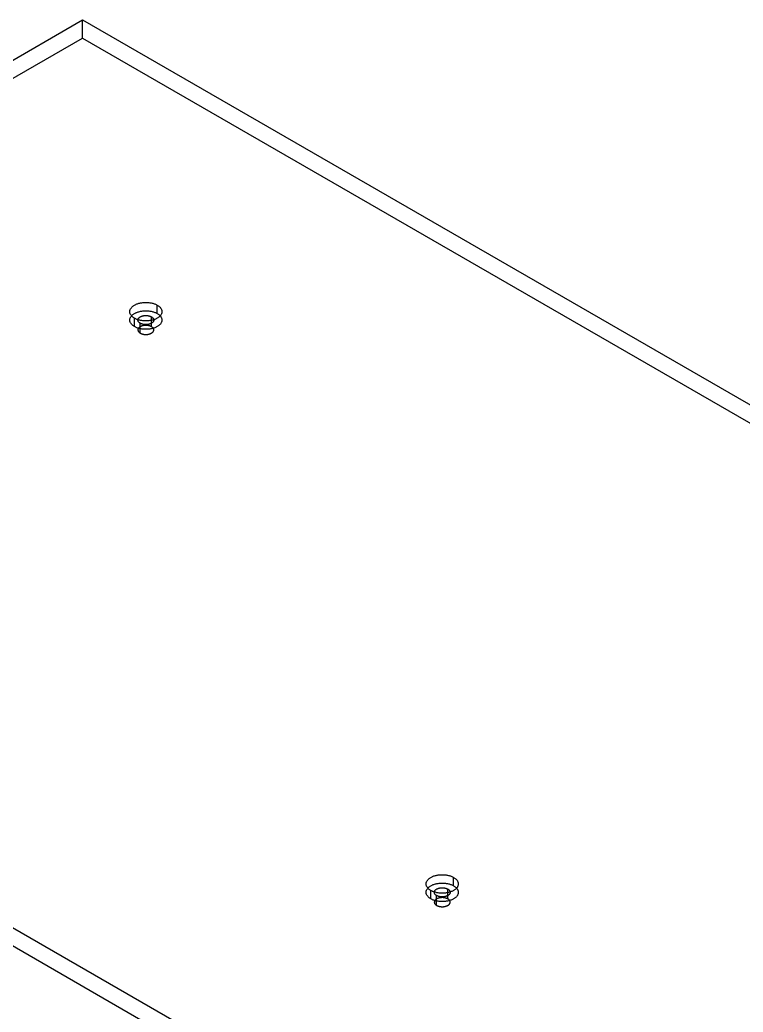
# Model space of a CAD drawing. Header units: inches. Extents: x 3 to 201, y 3 to 129.
# Drawn here: x 57.824 to 61.31, y 21.382 to 26.167 of the extents above; entities that cross this region are included whole.
import ezdxf

# ---------------------------------------------------------------- set-up
doc = ezdxf.new("R2010")
doc.units = ezdxf.units.IN
doc.header["$MEASUREMENT"] = 0

msp = doc.modelspace()

# ---------------------------------------------------------------- linework, layer by layer
at = {"layer": 'OUTLINE'}
for p, q in [((54.1667, 23.8802), (58.1268, 26.1667)), ((58.1268, 26.1667), (76.386, 15.6244)), ((58.1268, 26.0787), (58.1268, 26.1667)), ((54.1667, 23.7923), (58.1268, 26.0787)), ((58.1268, 26.0787), (76.386, 15.5364)), ((58.365, 24.7826), (58.367, 24.7845)), ((58.367, 24.7845), (58.3692, 24.7862)), ((58.3692, 24.7862), (58.3716, 24.788)), ((58.3716, 24.788), (58.3741, 24.7896)), ((58.3741, 24.7896), (58.3767, 24.7912)), ((58.3767, 24.7912), (58.3794, 24.7927)), ((58.3794, 24.7927), (58.3823, 24.7942)), ((58.3823, 24.7942), (58.3853, 24.7955)), ((58.3853, 24.7955), (58.3884, 24.7968)), ((58.3884, 24.7968), (58.3916, 24.798)), ((58.3916, 24.798), (58.3949, 24.799)), ((58.3949, 24.799), (58.3983, 24.8)), ((58.3983, 24.8), (58.4018, 24.8009)), ((58.4018, 24.8009), (58.4053, 24.8017)), ((58.4053, 24.8017), (58.4089, 24.8024)), ((58.4089, 24.8024), (58.4126, 24.803)), ((58.4126, 24.803), (58.4163, 24.8035)), ((58.4163, 24.8035), (58.4201, 24.8038)), ((58.4201, 24.8038), (58.4238, 24.8041)), ((58.4238, 24.8041), (58.4276, 24.8043)), ((58.4276, 24.8043), (58.4314, 24.8043)), ((58.4314, 24.8043), (58.4352, 24.8043)), ((58.4352, 24.8043), (58.439, 24.8041)), ((58.439, 24.8041), (58.4428, 24.8038)), ((58.4428, 24.8038), (58.4465, 24.8035)), ((58.4465, 24.8035), (58.4502, 24.803)), ((58.4502, 24.803), (58.4539, 24.8024)), ((58.4539, 24.8024), (58.4575, 24.8017)), ((58.4575, 24.8017), (58.461, 24.8009)), ((58.461, 24.8009), (58.4645, 24.8)), ((58.4645, 24.8), (58.4679, 24.799)), ((58.4679, 24.799), (58.4712, 24.798)), ((58.4712, 24.798), (58.4744, 24.7968)), ((58.4744, 24.7968), (58.4775, 24.7955)), ((58.4775, 24.7955), (58.4805, 24.7942)), ((58.4805, 24.7942), (58.4834, 24.7927)), ((58.4834, 24.7927), (58.4862, 24.7912)), ((58.4862, 24.7912), (58.4888, 24.7896)), ((58.4862, 24.7508), (58.4862, 24.7912)), ((58.4888, 24.7896), (58.4913, 24.788)), ((58.4913, 24.788), (58.4936, 24.7862)), ((58.4936, 24.7862), (58.4958, 24.7845)), ((58.4958, 24.7845), (58.4978, 24.7826)), ((58.354, 24.7596), (58.3541, 24.7618)), ((58.3541, 24.7574), (58.354, 24.7596)), ((58.3541, 24.7618), (58.3544, 24.764)), ((58.3544, 24.7552), (58.3541, 24.7574)), ((58.3544, 24.764), (58.3548, 24.7662)), ((58.3548, 24.7531), (58.3544, 24.7552)), ((58.3548, 24.7662), (58.3555, 24.7683)), ((58.3555, 24.7509), (58.3548, 24.7531)), ((58.3555, 24.7683), (58.3563, 24.7705)), ((58.3563, 24.7488), (58.3555, 24.7509)), ((58.3563, 24.7705), (58.3573, 24.7726)), ((58.3573, 24.7466), (58.3563, 24.7488)), ((58.3573, 24.7726), (58.3585, 24.7747)), ((58.3585, 24.7446), (58.3573, 24.7466)), ((58.3585, 24.7747), (58.3599, 24.7767)), ((58.3599, 24.7425), (58.3585, 24.7446)), ((58.3585, 24.7342), (58.3599, 24.7363)), ((58.3599, 24.7767), (58.3614, 24.7787)), ((58.3614, 24.7405), (58.3599, 24.7425)), ((58.3599, 24.7363), (58.3614, 24.7383)), ((58.3614, 24.7787), (58.3631, 24.7807)), ((58.3631, 24.7386), (58.3614, 24.7405)), ((58.3614, 24.7383), (58.3631, 24.7402)), ((58.3631, 24.7807), (58.365, 24.7826)), ((58.3631, 24.7402), (58.365, 24.7421)), ((58.365, 24.7366), (58.3631, 24.7386)), ((58.365, 24.7421), (58.367, 24.744)), ((58.367, 24.7348), (58.365, 24.7366)), ((58.367, 24.744), (58.3692, 24.7458)), ((58.3692, 24.7458), (58.3716, 24.7475)), ((58.3716, 24.7475), (58.3741, 24.7492)), ((58.3741, 24.7492), (58.3767, 24.7508)), ((58.3767, 24.7508), (58.3794, 24.7523)), ((58.3794, 24.7523), (58.3823, 24.7537)), ((58.3823, 24.7537), (58.3853, 24.7551)), ((58.3853, 24.7551), (58.3884, 24.7563)), ((58.3884, 24.7563), (58.3916, 24.7575)), ((58.3916, 24.7575), (58.3949, 24.7586)), ((58.3949, 24.7586), (58.3983, 24.7596)), ((58.3983, 24.7596), (58.4018, 24.7605)), ((58.4018, 24.7605), (58.4053, 24.7613)), ((58.4053, 24.7613), (58.4089, 24.7619)), ((58.4058, 24.7355), (58.4072, 24.7362)), ((58.4072, 24.7362), (58.4087, 24.7369)), ((58.4087, 24.7369), (58.4102, 24.7375)), ((58.4089, 24.7619), (58.4126, 24.7625)), ((58.4102, 24.7375), (58.4118, 24.7381)), ((58.4118, 24.7381), (58.4134, 24.7386)), ((58.4126, 24.7625), (58.4163, 24.763)), ((58.4134, 24.7386), (58.4151, 24.7391)), ((58.4151, 24.7391), (58.4168, 24.7395)), ((58.4163, 24.763), (58.4201, 24.7634)), ((58.4168, 24.7395), (58.4186, 24.7399)), ((58.4186, 24.7399), (58.4204, 24.7402)), ((58.4201, 24.7634), (58.4238, 24.7637)), ((58.4204, 24.7402), (58.4222, 24.7405)), ((58.4222, 24.7405), (58.424, 24.7408)), ((58.4238, 24.7637), (58.4276, 24.7638)), ((58.424, 24.7408), (58.4258, 24.7409)), ((58.4258, 24.7409), (58.4277, 24.7411)), ((58.4276, 24.7638), (58.4314, 24.7639)), ((58.4277, 24.7411), (58.4295, 24.7412)), ((58.4295, 24.7412), (58.4314, 24.7412)), ((58.4314, 24.7639), (58.4352, 24.7638)), ((58.4314, 24.7412), (58.4333, 24.7412)), ((58.4333, 24.7412), (58.4352, 24.7411)), ((58.4352, 24.7638), (58.439, 24.7637)), ((58.4352, 24.7411), (58.437, 24.7409)), ((58.437, 24.7409), (58.4389, 24.7408)), ((58.4389, 24.7408), (58.4407, 24.7405)), ((58.439, 24.7637), (58.4428, 24.7634)), ((58.4407, 24.7405), (58.4425, 24.7402)), ((58.4425, 24.7402), (58.4443, 24.7399)), ((58.4428, 24.7634), (58.4465, 24.763)), ((58.4443, 24.7399), (58.446, 24.7395)), ((58.446, 24.7395), (58.4477, 24.7391)), ((58.4465, 24.763), (58.4502, 24.7625)), ((58.4477, 24.7391), (58.4494, 24.7386)), ((58.4494, 24.7386), (58.451, 24.7381)), ((58.4502, 24.7625), (58.4539, 24.7619)), ((58.451, 24.7381), (58.4526, 24.7375)), ((58.4526, 24.7375), (58.4541, 24.7369)), ((58.4539, 24.7619), (58.4575, 24.7613)), ((58.4541, 24.7369), (58.4556, 24.7362)), ((58.4556, 24.7362), (58.457, 24.7355)), ((58.4575, 24.7613), (58.461, 24.7605)), ((58.461, 24.7605), (58.4645, 24.7596)), ((58.4645, 24.7596), (58.4679, 24.7586)), ((58.4679, 24.7586), (58.4712, 24.7575)), ((58.4712, 24.7575), (58.4744, 24.7563)), ((58.4744, 24.7563), (58.4775, 24.7551)), ((58.4775, 24.7551), (58.4805, 24.7537)), ((58.4805, 24.7537), (58.4834, 24.7523)), ((58.4834, 24.7523), (58.4862, 24.7508)), ((58.4862, 24.7508), (58.4888, 24.7492)), ((58.4888, 24.7492), (58.4913, 24.7475)), ((58.4913, 24.7475), (58.4936, 24.7458)), ((58.4936, 24.7458), (58.4958, 24.744)), ((58.4958, 24.744), (58.4978, 24.7421)), ((58.4978, 24.7366), (58.4958, 24.7348)), ((58.4978, 24.7826), (58.4997, 24.7807)), ((58.4978, 24.7421), (58.4997, 24.7402)), ((58.4997, 24.7386), (58.4978, 24.7366)), ((58.4997, 24.7807), (58.5014, 24.7787)), ((58.5014, 24.7405), (58.4997, 24.7386)), ((58.4997, 24.7402), (58.5014, 24.7383)), ((58.5014, 24.7787), (58.5029, 24.7767)), ((58.5029, 24.7425), (58.5014, 24.7405)), ((58.5014, 24.7383), (58.5029, 24.7363)), ((58.5029, 24.7767), (58.5043, 24.7747)), ((58.5043, 24.7446), (58.5029, 24.7425)), ((58.5029, 24.7363), (58.5043, 24.7342)), ((58.5043, 24.7747), (58.5055, 24.7726)), ((58.5055, 24.7466), (58.5043, 24.7446)), ((58.5055, 24.7726), (58.5065, 24.7705)), ((58.5065, 24.7488), (58.5055, 24.7466)), ((58.5065, 24.7705), (58.5073, 24.7683)), ((58.5073, 24.7509), (58.5065, 24.7488)), ((58.5073, 24.7683), (58.508, 24.7662)), ((58.508, 24.7531), (58.5073, 24.7509)), ((58.508, 24.7662), (58.5085, 24.764)), ((58.5085, 24.7552), (58.508, 24.7531)), ((58.5085, 24.764), (58.5087, 24.7618)), ((58.5087, 24.7574), (58.5085, 24.7552)), ((58.5087, 24.7618), (58.5088, 24.7596)), ((58.5088, 24.7596), (58.5087, 24.7574)), ((58.354, 24.7192), (58.3541, 24.7214)), ((58.3541, 24.717), (58.354, 24.7192)), ((58.3541, 24.7214), (58.3544, 24.7236)), ((58.3544, 24.7148), (58.3541, 24.717)), ((58.3544, 24.7236), (58.3548, 24.7257)), ((58.3548, 24.7126), (58.3544, 24.7148)), ((58.3548, 24.7257), (58.3555, 24.7279)), ((58.3555, 24.7104), (58.3548, 24.7126)), ((58.3555, 24.7279), (58.3563, 24.73)), ((58.3563, 24.7083), (58.3555, 24.7104)), ((58.3563, 24.73), (58.3573, 24.7321)), ((58.3573, 24.7062), (58.3563, 24.7083)), ((58.3573, 24.7321), (58.3585, 24.7342)), ((58.3585, 24.7041), (58.3573, 24.7062)), ((58.3599, 24.7021), (58.3585, 24.7041)), ((58.3614, 24.7001), (58.3599, 24.7021)), ((58.3631, 24.6981), (58.3614, 24.7001)), ((58.365, 24.6962), (58.3631, 24.6981)), ((58.367, 24.6943), (58.365, 24.6962)), ((58.3692, 24.733), (58.367, 24.7348)), ((58.3692, 24.6925), (58.367, 24.6943)), ((58.3716, 24.7313), (58.3692, 24.733)), ((58.3716, 24.6908), (58.3692, 24.6925)), ((58.3741, 24.7296), (58.3716, 24.7313)), ((58.3741, 24.6892), (58.3716, 24.6908)), ((58.3767, 24.728), (58.3741, 24.7296)), ((58.3767, 24.6876), (58.3741, 24.6892)), ((58.3794, 24.7265), (58.3767, 24.728)), ((58.3767, 24.6876), (58.3767, 24.728)), ((58.3823, 24.7251), (58.3794, 24.7265)), ((58.3853, 24.7237), (58.3823, 24.7251)), ((58.3884, 24.7225), (58.3853, 24.7237)), ((58.3916, 24.7213), (58.3884, 24.7225)), ((58.3949, 24.7202), (58.3916, 24.7213)), ((58.3933, 24.7202), (58.3935, 24.7213)), ((58.3933, 24.7192), (58.3933, 24.7202)), ((58.3933, 24.7181), (58.3933, 24.7192)), ((58.3935, 24.717), (58.3933, 24.7181)), ((58.3935, 24.7213), (58.3937, 24.7224)), ((58.3937, 24.7159), (58.3935, 24.717)), ((58.3937, 24.7224), (58.394, 24.7235)), ((58.394, 24.7149), (58.3937, 24.7159)), ((58.394, 24.7235), (58.3944, 24.7245)), ((58.3944, 24.7138), (58.394, 24.7149)), ((58.3944, 24.7245), (58.3949, 24.7256)), ((58.3949, 24.7128), (58.3944, 24.7138)), ((58.3949, 24.7256), (58.3955, 24.7266)), ((58.3983, 24.7192), (58.3949, 24.7202)), ((58.3955, 24.7118), (58.3949, 24.7128)), ((58.3955, 24.7266), (58.3962, 24.7276)), ((58.3962, 24.7107), (58.3955, 24.7118)), ((58.3962, 24.7276), (58.397, 24.7286)), ((58.397, 24.7098), (58.3962, 24.7107)), ((58.397, 24.7286), (58.3978, 24.7295)), ((58.3978, 24.7088), (58.397, 24.7098)), ((58.3978, 24.7295), (58.3987, 24.7305)), ((58.3987, 24.7079), (58.3978, 24.7088)), ((58.4018, 24.7183), (58.3983, 24.7192)), ((58.3987, 24.7305), (58.3997, 24.7314)), ((58.3997, 24.7069), (58.3987, 24.7079)), ((58.3997, 24.7314), (58.4008, 24.7323)), ((58.4008, 24.7061), (58.3997, 24.7069)), ((58.4008, 24.7323), (58.4019, 24.7331)), ((58.4019, 24.7052), (58.4008, 24.7061)), ((58.4053, 24.7175), (58.4018, 24.7183)), ((58.4019, 24.7331), (58.4032, 24.734)), ((58.4032, 24.7044), (58.4019, 24.7052)), ((58.4032, 24.734), (58.4045, 24.7347)), ((58.4045, 24.7036), (58.4032, 24.7044)), ((58.4045, 24.7347), (58.4058, 24.7355)), ((58.4058, 24.7029), (58.4045, 24.7036)), ((58.4045, 24.6561), (58.4045, 24.7036)), ((58.4058, 24.688), (58.4045, 24.6872)), ((58.4089, 24.7168), (58.4053, 24.7175)), ((58.4072, 24.7022), (58.4058, 24.7029)), ((58.4072, 24.6887), (58.4058, 24.688)), ((58.4087, 24.7015), (58.4072, 24.7022)), ((58.4087, 24.6894), (58.4072, 24.6887)), ((58.4102, 24.7009), (58.4087, 24.7015)), ((58.4102, 24.69), (58.4087, 24.6894)), ((58.4126, 24.7163), (58.4089, 24.7168)), ((58.4118, 24.7003), (58.4102, 24.7009)), ((58.4118, 24.6906), (58.4102, 24.69)), ((58.4134, 24.6998), (58.4118, 24.7003)), ((58.4134, 24.6911), (58.4118, 24.6906)), ((58.4163, 24.7158), (58.4126, 24.7163)), ((58.4151, 24.6993), (58.4134, 24.6998)), ((58.4151, 24.6916), (58.4134, 24.6911)), ((58.4168, 24.6988), (58.4151, 24.6993)), ((58.4168, 24.692), (58.4151, 24.6916)), ((58.4201, 24.7154), (58.4163, 24.7158)), ((58.4186, 24.6984), (58.4168, 24.6988)), ((58.4186, 24.6924), (58.4168, 24.692)), ((58.4204, 24.6981), (58.4186, 24.6984)), ((58.4204, 24.6927), (58.4186, 24.6924)), ((58.4238, 24.7151), (58.4201, 24.7154)), ((58.4222, 24.6978), (58.4204, 24.6981)), ((58.4222, 24.693), (58.4204, 24.6927)), ((58.424, 24.6976), (58.4222, 24.6978)), ((58.424, 24.6933), (58.4222, 24.693)), ((58.4276, 24.715), (58.4238, 24.7151)), ((58.4258, 24.6974), (58.424, 24.6976)), ((58.4258, 24.6935), (58.424, 24.6933)), ((58.4277, 24.6973), (58.4258, 24.6974)), ((58.4277, 24.6936), (58.4258, 24.6935)), ((58.4314, 24.7149), (58.4276, 24.715)), ((58.4295, 24.6972), (58.4277, 24.6973)), ((58.4295, 24.6937), (58.4277, 24.6936)), ((58.4314, 24.6972), (58.4295, 24.6972)), ((58.4314, 24.6937), (58.4295, 24.6937)), ((58.4352, 24.715), (58.4314, 24.7149)), ((58.4333, 24.6972), (58.4314, 24.6972)), ((58.4333, 24.6937), (58.4314, 24.6937)), ((58.4352, 24.6973), (58.4333, 24.6972)), ((58.4352, 24.6936), (58.4333, 24.6937)), ((58.439, 24.7151), (58.4352, 24.715)), ((58.437, 24.6974), (58.4352, 24.6973)), ((58.437, 24.6935), (58.4352, 24.6936)), ((58.4389, 24.6976), (58.437, 24.6974)), ((58.4389, 24.6933), (58.437, 24.6935)), ((58.4407, 24.6978), (58.4389, 24.6976)), ((58.4407, 24.693), (58.4389, 24.6933)), ((58.4428, 24.7154), (58.439, 24.7151)), ((58.4425, 24.6981), (58.4407, 24.6978)), ((58.4425, 24.6927), (58.4407, 24.693)), ((58.4443, 24.6984), (58.4425, 24.6981)), ((58.4443, 24.6924), (58.4425, 24.6927)), ((58.4465, 24.7158), (58.4428, 24.7154)), ((58.446, 24.6988), (58.4443, 24.6984)), ((58.446, 24.692), (58.4443, 24.6924)), ((58.4477, 24.6993), (58.446, 24.6988)), ((58.4477, 24.6916), (58.446, 24.692)), ((58.4502, 24.7163), (58.4465, 24.7158)), ((58.4494, 24.6998), (58.4477, 24.6993)), ((58.4494, 24.6911), (58.4477, 24.6916)), ((58.451, 24.7003), (58.4494, 24.6998)), ((58.451, 24.6906), (58.4494, 24.6911)), ((58.4539, 24.7168), (58.4502, 24.7163)), ((58.4526, 24.7009), (58.451, 24.7003)), ((58.4526, 24.69), (58.451, 24.6906)), ((58.4541, 24.7015), (58.4526, 24.7009)), ((58.4541, 24.6894), (58.4526, 24.69)), ((58.4575, 24.7175), (58.4539, 24.7168)), ((58.4556, 24.7022), (58.4541, 24.7015)), ((58.4556, 24.6887), (58.4541, 24.6894)), ((58.457, 24.7029), (58.4556, 24.7022)), ((58.457, 24.688), (58.4556, 24.6887)), ((58.457, 24.7355), (58.4584, 24.7347)), ((58.4584, 24.7036), (58.457, 24.7029)), ((58.4584, 24.6872), (58.457, 24.688)), ((58.461, 24.7183), (58.4575, 24.7175)), ((58.4584, 24.7347), (58.4597, 24.734)), ((58.4584, 24.6872), (58.4584, 24.7347)), ((58.4597, 24.7044), (58.4584, 24.7036)), ((58.4597, 24.734), (58.4609, 24.7331)), ((58.4609, 24.7052), (58.4597, 24.7044)), ((58.4609, 24.7331), (58.462, 24.7323)), ((58.462, 24.7061), (58.4609, 24.7052)), ((58.4645, 24.7192), (58.461, 24.7183)), ((58.462, 24.7323), (58.4631, 24.7314)), ((58.4631, 24.7069), (58.462, 24.7061)), ((58.4631, 24.7314), (58.4641, 24.7305)), ((58.4641, 24.7079), (58.4631, 24.7069)), ((58.4641, 24.7305), (58.465, 24.7295)), ((58.465, 24.7088), (58.4641, 24.7079)), ((58.4679, 24.7202), (58.4645, 24.7192)), ((58.465, 24.7295), (58.4659, 24.7286)), ((58.4659, 24.7098), (58.465, 24.7088)), ((58.4659, 24.7286), (58.4666, 24.7276)), ((58.4666, 24.7107), (58.4659, 24.7098)), ((58.4666, 24.7276), (58.4673, 24.7266)), ((58.4673, 24.7118), (58.4666, 24.7107)), ((58.4673, 24.7266), (58.4679, 24.7256)), ((58.4679, 24.7128), (58.4673, 24.7118)), ((58.4679, 24.7256), (58.4684, 24.7245)), ((58.4712, 24.7213), (58.4679, 24.7202)), ((58.4684, 24.7138), (58.4679, 24.7128)), ((58.4684, 24.7245), (58.4688, 24.7235)), ((58.4688, 24.7149), (58.4684, 24.7138)), ((58.4688, 24.7235), (58.4691, 24.7224)), ((58.4691, 24.7159), (58.4688, 24.7149)), ((58.4691, 24.7224), (58.4694, 24.7213)), ((58.4694, 24.717), (58.4691, 24.7159)), ((58.4694, 24.7213), (58.4695, 24.7202)), ((58.4695, 24.7181), (58.4694, 24.717)), ((58.4695, 24.7202), (58.4695, 24.7192)), ((58.4695, 24.7192), (58.4695, 24.7181)), ((58.4744, 24.7225), (58.4712, 24.7213)), ((58.4775, 24.7237), (58.4744, 24.7225)), ((58.4805, 24.7251), (58.4775, 24.7237)), ((58.4834, 24.7265), (58.4805, 24.7251)), ((58.4862, 24.728), (58.4834, 24.7265)), ((58.4888, 24.7296), (58.4862, 24.728)), ((58.4888, 24.6892), (58.4862, 24.6876)), ((58.4913, 24.7313), (58.4888, 24.7296)), ((58.4913, 24.6908), (58.4888, 24.6892)), ((58.4936, 24.733), (58.4913, 24.7313)), ((58.4936, 24.6925), (58.4913, 24.6908)), ((58.4958, 24.7348), (58.4936, 24.733)), ((58.4958, 24.6943), (58.4936, 24.6925)), ((58.4978, 24.6962), (58.4958, 24.6943)), ((58.4997, 24.6981), (58.4978, 24.6962)), ((58.5014, 24.7001), (58.4997, 24.6981)), ((58.5029, 24.7021), (58.5014, 24.7001)), ((58.5043, 24.7041), (58.5029, 24.7021)), ((58.5043, 24.7342), (58.5055, 24.7321)), ((58.5055, 24.7062), (58.5043, 24.7041)), ((58.5055, 24.7321), (58.5065, 24.73)), ((58.5065, 24.7083), (58.5055, 24.7062)), ((58.5065, 24.73), (58.5073, 24.7279)), ((58.5073, 24.7104), (58.5065, 24.7083)), ((58.5073, 24.7279), (58.508, 24.7257)), ((58.508, 24.7126), (58.5073, 24.7104)), ((58.508, 24.7257), (58.5085, 24.7236)), ((58.5085, 24.7148), (58.508, 24.7126)), ((58.5085, 24.7236), (58.5087, 24.7214)), ((58.5087, 24.717), (58.5085, 24.7148)), ((58.5087, 24.7214), (58.5088, 24.7192)), ((58.5088, 24.7192), (58.5087, 24.717)), ((58.3794, 24.6861), (58.3767, 24.6876)), ((58.3823, 24.6846), (58.3794, 24.6861)), ((58.3853, 24.6833), (58.3823, 24.6846)), ((58.3884, 24.682), (58.3853, 24.6833)), ((58.3916, 24.6808), (58.3884, 24.682)), ((58.3949, 24.6798), (58.3916, 24.6808)), ((58.3935, 24.6738), (58.3933, 24.6728)), ((58.3933, 24.6728), (58.3933, 24.6717)), ((58.3933, 24.6717), (58.3933, 24.6706)), ((58.3933, 24.6706), (58.3935, 24.6695)), ((58.3937, 24.6749), (58.3935, 24.6738)), ((58.3935, 24.6695), (58.3937, 24.6685)), ((58.394, 24.676), (58.3937, 24.6749)), ((58.3937, 24.6685), (58.394, 24.6674)), ((58.3944, 24.677), (58.394, 24.676)), ((58.394, 24.6674), (58.3944, 24.6663)), ((58.3949, 24.6781), (58.3944, 24.677)), ((58.3944, 24.6663), (58.3949, 24.6653)), ((58.3983, 24.6788), (58.3949, 24.6798)), ((58.3955, 24.6791), (58.3949, 24.6781)), ((58.3949, 24.6653), (58.3955, 24.6643)), ((58.3962, 24.6801), (58.3955, 24.6791)), ((58.3955, 24.6643), (58.3962, 24.6633)), ((58.397, 24.6811), (58.3962, 24.6801)), ((58.3962, 24.6633), (58.397, 24.6623)), ((58.3978, 24.6821), (58.397, 24.6811)), ((58.397, 24.6623), (58.3978, 24.6613)), ((58.3987, 24.683), (58.3978, 24.6821)), ((58.3978, 24.6613), (58.3987, 24.6604)), ((58.4018, 24.6779), (58.3983, 24.6788)), ((58.3997, 24.6839), (58.3987, 24.683)), ((58.3987, 24.6604), (58.3997, 24.6595)), ((58.4008, 24.6848), (58.3997, 24.6839)), ((58.3997, 24.6595), (58.4008, 24.6586)), ((58.4019, 24.6856), (58.4008, 24.6848)), ((58.4008, 24.6586), (58.4019, 24.6577)), ((58.4053, 24.6771), (58.4018, 24.6779)), ((58.4032, 24.6865), (58.4019, 24.6856)), ((58.4019, 24.6577), (58.4032, 24.6569)), ((58.4045, 24.6872), (58.4032, 24.6865)), ((58.4032, 24.6569), (58.4045, 24.6561)), ((58.4045, 24.6561), (58.4058, 24.6554)), ((58.4089, 24.6764), (58.4053, 24.6771)), ((58.4058, 24.6554), (58.4072, 24.6547)), ((58.4072, 24.6547), (58.4087, 24.654)), ((58.4087, 24.654), (58.4102, 24.6534)), ((58.4126, 24.6758), (58.4089, 24.6764)), ((58.4102, 24.6534), (58.4118, 24.6528)), ((58.4118, 24.6528), (58.4134, 24.6523)), ((58.4163, 24.6753), (58.4126, 24.6758)), ((58.4134, 24.6523), (58.4151, 24.6518)), ((58.4151, 24.6518), (58.4168, 24.6513)), ((58.4201, 24.675), (58.4163, 24.6753)), ((58.4168, 24.6513), (58.4186, 24.651)), ((58.4186, 24.651), (58.4204, 24.6506)), ((58.4238, 24.6747), (58.4201, 24.675)), ((58.4204, 24.6506), (58.4222, 24.6503)), ((58.4222, 24.6503), (58.424, 24.6501)), ((58.4276, 24.6745), (58.4238, 24.6747)), ((58.424, 24.6501), (58.4258, 24.6499)), ((58.4258, 24.6499), (58.4277, 24.6498)), ((58.4314, 24.6745), (58.4276, 24.6745)), ((58.4277, 24.6498), (58.4295, 24.6497)), ((58.4295, 24.6497), (58.4314, 24.6497)), ((58.4352, 24.6745), (58.4314, 24.6745)), ((58.4314, 24.6497), (58.4333, 24.6497)), ((58.4333, 24.6497), (58.4352, 24.6498)), ((58.439, 24.6747), (58.4352, 24.6745)), ((58.4352, 24.6498), (58.437, 24.6499)), ((58.437, 24.6499), (58.4389, 24.6501)), ((58.4389, 24.6501), (58.4407, 24.6503)), ((58.4428, 24.675), (58.439, 24.6747)), ((58.4407, 24.6503), (58.4425, 24.6506)), ((58.4425, 24.6506), (58.4443, 24.651)), ((58.4465, 24.6753), (58.4428, 24.675)), ((58.4443, 24.651), (58.446, 24.6513)), ((58.446, 24.6513), (58.4477, 24.6518)), ((58.4502, 24.6758), (58.4465, 24.6753)), ((58.4477, 24.6518), (58.4494, 24.6523)), ((58.4494, 24.6523), (58.451, 24.6528)), ((58.4539, 24.6764), (58.4502, 24.6758)), ((58.451, 24.6528), (58.4526, 24.6534)), ((58.4526, 24.6534), (58.4541, 24.654)), ((58.4575, 24.6771), (58.4539, 24.6764)), ((58.4541, 24.654), (58.4556, 24.6547)), ((58.4556, 24.6547), (58.457, 24.6554)), ((58.457, 24.6554), (58.4584, 24.6561)), ((58.461, 24.6779), (58.4575, 24.6771)), ((58.4597, 24.6865), (58.4584, 24.6872)), ((58.4584, 24.6561), (58.4597, 24.6569)), ((58.4609, 24.6856), (58.4597, 24.6865)), ((58.4597, 24.6569), (58.4609, 24.6577)), ((58.462, 24.6848), (58.4609, 24.6856)), ((58.4609, 24.6577), (58.462, 24.6586)), ((58.4645, 24.6788), (58.461, 24.6779)), ((58.4631, 24.6839), (58.462, 24.6848)), ((58.462, 24.6586), (58.4631, 24.6595)), ((58.4641, 24.683), (58.4631, 24.6839)), ((58.4631, 24.6595), (58.4641, 24.6604)), ((58.465, 24.6821), (58.4641, 24.683)), ((58.4641, 24.6604), (58.465, 24.6613)), ((58.4679, 24.6798), (58.4645, 24.6788)), ((58.4659, 24.6811), (58.465, 24.6821)), ((58.465, 24.6613), (58.4659, 24.6623)), ((58.4666, 24.6801), (58.4659, 24.6811)), ((58.4659, 24.6623), (58.4666, 24.6633)), ((58.4673, 24.6791), (58.4666, 24.6801)), ((58.4666, 24.6633), (58.4673, 24.6643)), ((58.4679, 24.6781), (58.4673, 24.6791)), ((58.4673, 24.6643), (58.4679, 24.6653)), ((58.4712, 24.6808), (58.4679, 24.6798)), ((58.4684, 24.677), (58.4679, 24.6781)), ((58.4679, 24.6653), (58.4684, 24.6663)), ((58.4688, 24.676), (58.4684, 24.677)), ((58.4684, 24.6663), (58.4688, 24.6674)), ((58.4691, 24.6749), (58.4688, 24.676)), ((58.4688, 24.6674), (58.4691, 24.6685)), ((58.4694, 24.6738), (58.4691, 24.6749)), ((58.4691, 24.6685), (58.4694, 24.6695)), ((58.4695, 24.6728), (58.4694, 24.6738)), ((58.4694, 24.6695), (58.4695, 24.6706)), ((58.4695, 24.6717), (58.4695, 24.6728)), ((58.4695, 24.6706), (58.4695, 24.6717)), ((58.4744, 24.682), (58.4712, 24.6808)), ((58.4775, 24.6833), (58.4744, 24.682)), ((58.4805, 24.6846), (58.4775, 24.6833)), ((58.4834, 24.6861), (58.4805, 24.6846)), ((58.4862, 24.6876), (58.4834, 24.6861)), ((72.4259, 13.3379), (54.1667, 23.8802)), ((72.4259, 13.25), (54.1667, 23.7923)), ((59.7829, 22.007), (59.7836, 22.0091)), ((59.7836, 22.0091), (59.7844, 22.0113)), ((59.7844, 22.0113), (59.7854, 22.0134)), ((59.7854, 22.0134), (59.7866, 22.0155)), ((59.7866, 22.0155), (59.788, 22.0175)), ((59.788, 22.0175), (59.7895, 22.0195)), ((59.7895, 22.0195), (59.7912, 22.0215)), ((59.7912, 22.0215), (59.7931, 22.0234)), ((59.7931, 22.0234), (59.7951, 22.0252)), ((59.7951, 22.0252), (59.7973, 22.027)), ((59.7973, 22.027), (59.7997, 22.0288)), ((59.7997, 22.0288), (59.8021, 22.0304)), ((59.8021, 22.0304), (59.8048, 22.032)), ((59.8048, 22.032), (59.8075, 22.0335)), ((59.8075, 22.0335), (59.8104, 22.035)), ((59.8104, 22.035), (59.8134, 22.0363)), ((59.8134, 22.0363), (59.8165, 22.0376)), ((59.8165, 22.0376), (59.8197, 22.0387)), ((59.8197, 22.0387), (59.823, 22.0398)), ((59.823, 22.0398), (59.8264, 22.0408)), ((59.8264, 22.0408), (59.8299, 22.0417)), ((59.8299, 22.0417), (59.8334, 22.0425)), ((59.8334, 22.0425), (59.837, 22.0432)), ((59.837, 22.0432), (59.8407, 22.0438)), ((59.8407, 22.0438), (59.8444, 22.0442)), ((59.8444, 22.0442), (59.8481, 22.0446)), ((59.8481, 22.0446), (59.8519, 22.0449)), ((59.8519, 22.0449), (59.8557, 22.0451)), ((59.8557, 22.0451), (59.8595, 22.0451)), ((59.8595, 22.0451), (59.8633, 22.0451)), ((59.8633, 22.0451), (59.8671, 22.0449)), ((59.8671, 22.0449), (59.8709, 22.0446)), ((59.8709, 22.0446), (59.8746, 22.0442)), ((59.8746, 22.0442), (59.8783, 22.0438)), ((59.8783, 22.0438), (59.882, 22.0432)), ((59.882, 22.0432), (59.8856, 22.0425)), ((59.8856, 22.0425), (59.8891, 22.0417)), ((59.8891, 22.0417), (59.8926, 22.0408)), ((59.8926, 22.0408), (59.896, 22.0398)), ((59.896, 22.0398), (59.8993, 22.0387)), ((59.8993, 22.0387), (59.9025, 22.0376)), ((59.9025, 22.0376), (59.9056, 22.0363)), ((59.9056, 22.0363), (59.9086, 22.035)), ((59.9086, 22.035), (59.9115, 22.0335)), ((59.9115, 22.0335), (59.9142, 22.032)), ((59.9142, 22.032), (59.9169, 22.0304)), ((59.9142, 21.9916), (59.9142, 22.032)), ((59.9169, 22.0304), (59.9193, 22.0288)), ((59.9193, 22.0288), (59.9217, 22.027)), ((59.9217, 22.027), (59.9239, 22.0252)), ((59.9239, 22.0252), (59.9259, 22.0234)), ((59.9259, 22.0234), (59.9278, 22.0215)), ((59.9278, 22.0215), (59.9295, 22.0195)), ((59.9295, 22.0195), (59.931, 22.0175)), ((59.931, 22.0175), (59.9324, 22.0155)), ((59.9324, 22.0155), (59.9336, 22.0134)), ((59.9336, 22.0134), (59.9346, 22.0113)), ((59.9346, 22.0113), (59.9354, 22.0091)), ((59.9354, 22.0091), (59.9361, 22.007)), ((59.7821, 22.0004), (59.7822, 22.0026)), ((59.7822, 21.9982), (59.7821, 22.0004)), ((59.7821, 21.96), (59.7822, 21.9621)), ((59.7822, 22.0026), (59.7825, 22.0048)), ((59.7825, 21.996), (59.7822, 21.9982)), ((59.7822, 21.9621), (59.7825, 21.9643)), ((59.7825, 22.0048), (59.7829, 22.007)), ((59.7829, 21.9939), (59.7825, 21.996)), ((59.7825, 21.9643), (59.7829, 21.9665)), ((59.7836, 21.9917), (59.7829, 21.9939)), ((59.7829, 21.9665), (59.7836, 21.9687)), ((59.7844, 21.9895), (59.7836, 21.9917)), ((59.7836, 21.9687), (59.7844, 21.9708)), ((59.7854, 21.9874), (59.7844, 21.9895)), ((59.7844, 21.9708), (59.7854, 21.9729)), ((59.7866, 21.9854), (59.7854, 21.9874)), ((59.7854, 21.9729), (59.7866, 21.975)), ((59.788, 21.9833), (59.7866, 21.9854)), ((59.7866, 21.975), (59.788, 21.9771)), ((59.7895, 21.9813), (59.788, 21.9833)), ((59.788, 21.9771), (59.7895, 21.9791)), ((59.7912, 21.9793), (59.7895, 21.9813)), ((59.7895, 21.9791), (59.7912, 21.981)), ((59.7912, 21.981), (59.7931, 21.9829)), ((59.7931, 21.9774), (59.7912, 21.9793)), ((59.7931, 21.9829), (59.7951, 21.9848)), ((59.7951, 21.9756), (59.7931, 21.9774)), ((59.7951, 21.9848), (59.7973, 21.9866)), ((59.7973, 21.9738), (59.7951, 21.9756)), ((59.7973, 21.9866), (59.7997, 21.9883)), ((59.7997, 21.9721), (59.7973, 21.9738)), ((59.7997, 21.9883), (59.8021, 21.99)), ((59.8021, 21.9704), (59.7997, 21.9721)), ((59.8021, 21.99), (59.8048, 21.9916)), ((59.8048, 21.9688), (59.8021, 21.9704)), ((59.8048, 21.9916), (59.8075, 21.9931)), ((59.8048, 21.9284), (59.8048, 21.9688)), ((59.8075, 21.9673), (59.8048, 21.9688)), ((59.8075, 21.9931), (59.8104, 21.9945)), ((59.8104, 21.9659), (59.8075, 21.9673)), ((59.8104, 21.9945), (59.8134, 21.9959)), ((59.8134, 21.9645), (59.8104, 21.9659)), ((59.8134, 21.9959), (59.8165, 21.9971)), ((59.8165, 21.9632), (59.8134, 21.9645)), ((59.8165, 21.9971), (59.8197, 21.9983)), ((59.8197, 21.9621), (59.8165, 21.9632)), ((59.8197, 21.9983), (59.823, 21.9994)), ((59.823, 21.961), (59.8197, 21.9621)), ((59.8214, 21.961), (59.8216, 21.9621)), ((59.8214, 21.96), (59.8214, 21.961)), ((59.8216, 21.9621), (59.8218, 21.9632)), ((59.8218, 21.9632), (59.8221, 21.9643)), ((59.8221, 21.9643), (59.8225, 21.9653)), ((59.8225, 21.9653), (59.823, 21.9663)), ((59.823, 21.9994), (59.8264, 22.0004)), ((59.823, 21.9663), (59.8236, 21.9674)), ((59.8264, 21.96), (59.823, 21.961)), ((59.8236, 21.9674), (59.8243, 21.9684)), ((59.8243, 21.9684), (59.825, 21.9694)), ((59.825, 21.9694), (59.8259, 21.9703)), ((59.8259, 21.9703), (59.8268, 21.9713)), ((59.8264, 22.0004), (59.8299, 22.0013)), ((59.8268, 21.9713), (59.8278, 21.9722)), ((59.8278, 21.9722), (59.8289, 21.9731)), ((59.8289, 21.9731), (59.83, 21.9739)), ((59.8299, 22.0013), (59.8334, 22.002)), ((59.83, 21.9739), (59.8313, 21.9747)), ((59.8313, 21.9747), (59.8325, 21.9755)), ((59.8325, 21.9755), (59.8339, 21.9763)), ((59.8334, 22.002), (59.837, 22.0027)), ((59.8339, 21.9763), (59.8353, 21.977)), ((59.8353, 21.977), (59.8368, 21.9776)), ((59.8368, 21.9776), (59.8383, 21.9783)), ((59.837, 22.0027), (59.8407, 22.0033)), ((59.8383, 21.9783), (59.8399, 21.9788)), ((59.8399, 21.9788), (59.8415, 21.9794)), ((59.8407, 22.0033), (59.8444, 22.0038)), ((59.8415, 21.9794), (59.8432, 21.9799)), ((59.8432, 21.9799), (59.8449, 21.9803)), ((59.8444, 22.0038), (59.8481, 22.0042)), ((59.8449, 21.9803), (59.8467, 21.9807)), ((59.8467, 21.9807), (59.8484, 21.981)), ((59.8481, 22.0042), (59.8519, 22.0044)), ((59.8484, 21.981), (59.8502, 21.9813)), ((59.8502, 21.9813), (59.8521, 21.9815)), ((59.8519, 22.0044), (59.8557, 22.0046)), ((59.8521, 21.9815), (59.8539, 21.9817)), ((59.8539, 21.9817), (59.8558, 21.9819)), ((59.8557, 22.0046), (59.8595, 22.0047)), ((59.8558, 21.9819), (59.8576, 21.9819)), ((59.8576, 21.9819), (59.8595, 21.982)), ((59.8595, 22.0047), (59.8633, 22.0046)), ((59.8595, 21.982), (59.8614, 21.9819)), ((59.8614, 21.9819), (59.8632, 21.9819)), ((59.8632, 21.9819), (59.8651, 21.9817)), ((59.8633, 22.0046), (59.8671, 22.0044)), ((59.8651, 21.9817), (59.8669, 21.9815)), ((59.8669, 21.9815), (59.8688, 21.9813)), ((59.8671, 22.0044), (59.8709, 22.0042)), ((59.8688, 21.9813), (59.8706, 21.981)), ((59.8706, 21.981), (59.8723, 21.9807)), ((59.8709, 22.0042), (59.8746, 22.0038)), ((59.8723, 21.9807), (59.8741, 21.9803)), ((59.8741, 21.9803), (59.8758, 21.9799)), ((59.8746, 22.0038), (59.8783, 22.0033)), ((59.8758, 21.9799), (59.8775, 21.9794)), ((59.8775, 21.9794), (59.8791, 21.9788)), ((59.8783, 22.0033), (59.882, 22.0027)), ((59.8791, 21.9788), (59.8807, 21.9783)), ((59.8807, 21.9783), (59.8822, 21.9776)), ((59.882, 22.0027), (59.8856, 22.002)), ((59.8822, 21.9776), (59.8837, 21.977)), ((59.8837, 21.977), (59.8851, 21.9763)), ((59.8851, 21.9763), (59.8865, 21.9755)), ((59.8856, 22.002), (59.8891, 22.0013)), ((59.8865, 21.9755), (59.8878, 21.9747)), ((59.8865, 21.928), (59.8865, 21.9755)), ((59.8878, 21.9747), (59.889, 21.9739)), ((59.889, 21.9739), (59.8901, 21.9731)), ((59.8891, 22.0013), (59.8926, 22.0004)), ((59.8901, 21.9731), (59.8912, 21.9722)), ((59.8912, 21.9722), (59.8922, 21.9713)), ((59.8922, 21.9713), (59.8931, 21.9703)), ((59.8926, 22.0004), (59.896, 21.9994)), ((59.896, 21.961), (59.8926, 21.96)), ((59.8931, 21.9703), (59.894, 21.9694)), ((59.894, 21.9694), (59.8947, 21.9684)), ((59.8947, 21.9684), (59.8954, 21.9674)), ((59.8954, 21.9674), (59.896, 21.9663)), ((59.896, 21.9994), (59.8993, 21.9983)), ((59.896, 21.9663), (59.8965, 21.9653)), ((59.8993, 21.9621), (59.896, 21.961)), ((59.8965, 21.9653), (59.8969, 21.9643)), ((59.8969, 21.9643), (59.8972, 21.9632)), ((59.8972, 21.9632), (59.8974, 21.9621)), ((59.8974, 21.9621), (59.8976, 21.961)), ((59.8976, 21.961), (59.8976, 21.96)), ((59.8993, 21.9983), (59.9025, 21.9971)), ((59.9025, 21.9632), (59.8993, 21.9621)), ((59.9025, 21.9971), (59.9056, 21.9959)), ((59.9056, 21.9645), (59.9025, 21.9632)), ((59.9056, 21.9959), (59.9086, 21.9945)), ((59.9086, 21.9659), (59.9056, 21.9645)), ((59.9086, 21.9945), (59.9115, 21.9931)), ((59.9115, 21.9673), (59.9086, 21.9659)), ((59.9115, 21.9931), (59.9142, 21.9916)), ((59.9142, 21.9688), (59.9115, 21.9673)), ((59.9142, 21.9916), (59.9169, 21.99)), ((59.9169, 21.9704), (59.9142, 21.9688)), ((59.9169, 21.99), (59.9193, 21.9883)), ((59.9193, 21.9721), (59.9169, 21.9704)), ((59.9193, 21.9883), (59.9217, 21.9866)), ((59.9217, 21.9738), (59.9193, 21.9721)), ((59.9217, 21.9866), (59.9239, 21.9848)), ((59.9239, 21.9756), (59.9217, 21.9738)), ((59.9239, 21.9848), (59.9259, 21.9829)), ((59.9259, 21.9774), (59.9239, 21.9756)), ((59.9259, 21.9829), (59.9278, 21.981)), ((59.9278, 21.9793), (59.9259, 21.9774)), ((59.9295, 21.9813), (59.9278, 21.9793)), ((59.9278, 21.981), (59.9295, 21.9791)), ((59.931, 21.9833), (59.9295, 21.9813)), ((59.9295, 21.9791), (59.931, 21.9771)), ((59.9324, 21.9854), (59.931, 21.9833)), ((59.931, 21.9771), (59.9324, 21.975)), ((59.9336, 21.9874), (59.9324, 21.9854)), ((59.9324, 21.975), (59.9336, 21.9729)), ((59.9346, 21.9895), (59.9336, 21.9874)), ((59.9336, 21.9729), (59.9346, 21.9708)), ((59.9354, 21.9917), (59.9346, 21.9895)), ((59.9346, 21.9708), (59.9354, 21.9687)), ((59.9361, 21.9939), (59.9354, 21.9917)), ((59.9354, 21.9687), (59.9361, 21.9665)), ((59.9361, 22.007), (59.9365, 22.0048)), ((59.9365, 21.996), (59.9361, 21.9939)), ((59.9361, 21.9665), (59.9365, 21.9643)), ((59.9365, 22.0048), (59.9368, 22.0026)), ((59.9368, 21.9982), (59.9365, 21.996)), ((59.9365, 21.9643), (59.9368, 21.9621)), ((59.9368, 22.0026), (59.9369, 22.0004)), ((59.9369, 22.0004), (59.9368, 21.9982)), ((59.9368, 21.9621), (59.9369, 21.96)), ((59.7822, 21.9578), (59.7821, 21.96)), ((59.7825, 21.9556), (59.7822, 21.9578)), ((59.7829, 21.9534), (59.7825, 21.9556)), ((59.7836, 21.9512), (59.7829, 21.9534)), ((59.7844, 21.9491), (59.7836, 21.9512)), ((59.7854, 21.947), (59.7844, 21.9491)), ((59.7866, 21.9449), (59.7854, 21.947)), ((59.788, 21.9429), (59.7866, 21.9449)), ((59.7895, 21.9408), (59.788, 21.9429)), ((59.7912, 21.9389), (59.7895, 21.9408)), ((59.7931, 21.937), (59.7912, 21.9389)), ((59.7951, 21.9351), (59.7931, 21.937)), ((59.7973, 21.9333), (59.7951, 21.9351)), ((59.7997, 21.9316), (59.7973, 21.9333)), ((59.8021, 21.9299), (59.7997, 21.9316)), ((59.8048, 21.9284), (59.8021, 21.9299)), ((59.8075, 21.9268), (59.8048, 21.9284)), ((59.8104, 21.9254), (59.8075, 21.9268)), ((59.8134, 21.9241), (59.8104, 21.9254)), ((59.8165, 21.9228), (59.8134, 21.9241)), ((59.8197, 21.9216), (59.8165, 21.9228)), ((59.823, 21.9205), (59.8197, 21.9216)), ((59.8214, 21.9589), (59.8214, 21.96)), ((59.8216, 21.9578), (59.8214, 21.9589)), ((59.8216, 21.9146), (59.8214, 21.9135)), ((59.8214, 21.9135), (59.8214, 21.9125)), ((59.8218, 21.9567), (59.8216, 21.9578)), ((59.8218, 21.9157), (59.8216, 21.9146)), ((59.8221, 21.9557), (59.8218, 21.9567)), ((59.8221, 21.9168), (59.8218, 21.9157)), ((59.8225, 21.9546), (59.8221, 21.9557)), ((59.8225, 21.9178), (59.8221, 21.9168)), ((59.823, 21.9536), (59.8225, 21.9546)), ((59.823, 21.9189), (59.8225, 21.9178)), ((59.8236, 21.9525), (59.823, 21.9536)), ((59.8264, 21.9196), (59.823, 21.9205)), ((59.8236, 21.9199), (59.823, 21.9189)), ((59.8243, 21.9515), (59.8236, 21.9525)), ((59.8243, 21.9209), (59.8236, 21.9199)), ((59.825, 21.9505), (59.8243, 21.9515)), ((59.825, 21.9219), (59.8243, 21.9209)), ((59.8259, 21.9496), (59.825, 21.9505)), ((59.8259, 21.9228), (59.825, 21.9219)), ((59.8268, 21.9486), (59.8259, 21.9496)), ((59.8268, 21.9238), (59.8259, 21.9228)), ((59.8299, 21.9591), (59.8264, 21.96)), ((59.8299, 21.9187), (59.8264, 21.9196)), ((59.8278, 21.9477), (59.8268, 21.9486)), ((59.8278, 21.9247), (59.8268, 21.9238)), ((59.8289, 21.9468), (59.8278, 21.9477)), ((59.8289, 21.9256), (59.8278, 21.9247)), ((59.83, 21.946), (59.8289, 21.9468)), ((59.83, 21.9264), (59.8289, 21.9256)), ((59.8334, 21.9583), (59.8299, 21.9591)), ((59.8334, 21.9179), (59.8299, 21.9187)), ((59.8313, 21.9452), (59.83, 21.946)), ((59.8313, 21.9273), (59.83, 21.9264)), ((59.8325, 21.9444), (59.8313, 21.9452)), ((59.8325, 21.928), (59.8313, 21.9273)), ((59.8325, 21.8969), (59.8325, 21.9444)), ((59.8339, 21.9436), (59.8325, 21.9444)), ((59.8339, 21.9288), (59.8325, 21.928)), ((59.837, 21.9576), (59.8334, 21.9583)), ((59.837, 21.9172), (59.8334, 21.9179)), ((59.8353, 21.9429), (59.8339, 21.9436)), ((59.8353, 21.9295), (59.8339, 21.9288)), ((59.8368, 21.9423), (59.8353, 21.9429)), ((59.8368, 21.9301), (59.8353, 21.9295)), ((59.8383, 21.9417), (59.8368, 21.9423)), ((59.8383, 21.9308), (59.8368, 21.9301)), ((59.8407, 21.9571), (59.837, 21.9576)), ((59.8407, 21.9166), (59.837, 21.9172)), ((59.8399, 21.9411), (59.8383, 21.9417)), ((59.8399, 21.9313), (59.8383, 21.9308)), ((59.8415, 21.9405), (59.8399, 21.9411)), ((59.8415, 21.9319), (59.8399, 21.9313)), ((59.8444, 21.9566), (59.8407, 21.9571)), ((59.8444, 21.9161), (59.8407, 21.9166)), ((59.8432, 21.9401), (59.8415, 21.9405)), ((59.8432, 21.9324), (59.8415, 21.9319)), ((59.8449, 21.9396), (59.8432, 21.9401)), ((59.8449, 21.9328), (59.8432, 21.9324)), ((59.8481, 21.9562), (59.8444, 21.9566)), ((59.8481, 21.9157), (59.8444, 21.9161)), ((59.8467, 21.9392), (59.8449, 21.9396)), ((59.8467, 21.9332), (59.8449, 21.9328)), ((59.8484, 21.9389), (59.8467, 21.9392)), ((59.8484, 21.9335), (59.8467, 21.9332)), ((59.8519, 21.9559), (59.8481, 21.9562)), ((59.8519, 21.9155), (59.8481, 21.9157)), ((59.8502, 21.9386), (59.8484, 21.9389)), ((59.8502, 21.9338), (59.8484, 21.9335)), ((59.8521, 21.9384), (59.8502, 21.9386)), ((59.8521, 21.9341), (59.8502, 21.9338)), ((59.8557, 21.9558), (59.8519, 21.9559)), ((59.8557, 21.9153), (59.8519, 21.9155)), ((59.8539, 21.9382), (59.8521, 21.9384)), ((59.8539, 21.9342), (59.8521, 21.9341)), ((59.8558, 21.938), (59.8539, 21.9382)), ((59.8558, 21.9344), (59.8539, 21.9342)), ((59.8595, 21.9557), (59.8557, 21.9558)), ((59.8595, 21.9153), (59.8557, 21.9153)), ((59.8576, 21.938), (59.8558, 21.938)), ((59.8576, 21.9345), (59.8558, 21.9344)), ((59.8595, 21.9379), (59.8576, 21.938)), ((59.8595, 21.9345), (59.8576, 21.9345)), ((59.8633, 21.9558), (59.8595, 21.9557)), ((59.8614, 21.938), (59.8595, 21.9379)), ((59.8614, 21.9345), (59.8595, 21.9345)), ((59.8633, 21.9153), (59.8595, 21.9153)), ((59.8632, 21.938), (59.8614, 21.938)), ((59.8632, 21.9344), (59.8614, 21.9345)), ((59.8651, 21.9382), (59.8632, 21.938)), ((59.8651, 21.9342), (59.8632, 21.9344)), ((59.8671, 21.9559), (59.8633, 21.9558)), ((59.8671, 21.9155), (59.8633, 21.9153)), ((59.8669, 21.9384), (59.8651, 21.9382)), ((59.8669, 21.9341), (59.8651, 21.9342)), ((59.8688, 21.9386), (59.8669, 21.9384)), ((59.8688, 21.9338), (59.8669, 21.9341)), ((59.8709, 21.9562), (59.8671, 21.9559)), ((59.8709, 21.9157), (59.8671, 21.9155)), ((59.8706, 21.9389), (59.8688, 21.9386)), ((59.8706, 21.9335), (59.8688, 21.9338)), ((59.8723, 21.9392), (59.8706, 21.9389)), ((59.8723, 21.9332), (59.8706, 21.9335)), ((59.8746, 21.9566), (59.8709, 21.9562)), ((59.8746, 21.9161), (59.8709, 21.9157)), ((59.8741, 21.9396), (59.8723, 21.9392)), ((59.8741, 21.9328), (59.8723, 21.9332)), ((59.8758, 21.9401), (59.8741, 21.9396)), ((59.8758, 21.9324), (59.8741, 21.9328)), ((59.8783, 21.9571), (59.8746, 21.9566)), ((59.8783, 21.9166), (59.8746, 21.9161)), ((59.8775, 21.9405), (59.8758, 21.9401)), ((59.8775, 21.9319), (59.8758, 21.9324)), ((59.8791, 21.9411), (59.8775, 21.9405)), ((59.8791, 21.9313), (59.8775, 21.9319)), ((59.882, 21.9576), (59.8783, 21.9571)), ((59.882, 21.9172), (59.8783, 21.9166)), ((59.8807, 21.9417), (59.8791, 21.9411)), ((59.8807, 21.9308), (59.8791, 21.9313)), ((59.8822, 21.9423), (59.8807, 21.9417)), ((59.8822, 21.9301), (59.8807, 21.9308)), ((59.8856, 21.9583), (59.882, 21.9576)), ((59.8856, 21.9179), (59.882, 21.9172)), ((59.8837, 21.9429), (59.8822, 21.9423)), ((59.8837, 21.9295), (59.8822, 21.9301)), ((59.8851, 21.9436), (59.8837, 21.9429)), ((59.8851, 21.9288), (59.8837, 21.9295)), ((59.8865, 21.9444), (59.8851, 21.9436)), ((59.8865, 21.928), (59.8851, 21.9288)), ((59.8891, 21.9591), (59.8856, 21.9583)), ((59.8891, 21.9187), (59.8856, 21.9179)), ((59.8878, 21.9452), (59.8865, 21.9444)), ((59.8878, 21.9273), (59.8865, 21.928)), ((59.889, 21.946), (59.8878, 21.9452)), ((59.889, 21.9264), (59.8878, 21.9273)), ((59.8901, 21.9468), (59.889, 21.946)), ((59.8901, 21.9256), (59.889, 21.9264)), ((59.8926, 21.96), (59.8891, 21.9591)), ((59.8926, 21.9196), (59.8891, 21.9187)), ((59.8912, 21.9477), (59.8901, 21.9468)), ((59.8912, 21.9247), (59.8901, 21.9256)), ((59.8922, 21.9486), (59.8912, 21.9477)), ((59.8922, 21.9238), (59.8912, 21.9247)), ((59.8931, 21.9496), (59.8922, 21.9486)), ((59.8931, 21.9228), (59.8922, 21.9238)), ((59.896, 21.9205), (59.8926, 21.9196)), ((59.894, 21.9505), (59.8931, 21.9496)), ((59.894, 21.9219), (59.8931, 21.9228)), ((59.8947, 21.9515), (59.894, 21.9505)), ((59.8947, 21.9209), (59.894, 21.9219)), ((59.8954, 21.9525), (59.8947, 21.9515)), ((59.8954, 21.9199), (59.8947, 21.9209)), ((59.896, 21.9536), (59.8954, 21.9525)), ((59.896, 21.9189), (59.8954, 21.9199)), ((59.8965, 21.9546), (59.896, 21.9536)), ((59.8993, 21.9216), (59.896, 21.9205)), ((59.8965, 21.9178), (59.896, 21.9189)), ((59.8969, 21.9557), (59.8965, 21.9546)), ((59.8969, 21.9168), (59.8965, 21.9178)), ((59.8972, 21.9567), (59.8969, 21.9557)), ((59.8972, 21.9157), (59.8969, 21.9168)), ((59.8974, 21.9578), (59.8972, 21.9567)), ((59.8974, 21.9146), (59.8972, 21.9157)), ((59.8976, 21.9589), (59.8974, 21.9578)), ((59.8976, 21.9135), (59.8974, 21.9146)), ((59.8976, 21.96), (59.8976, 21.9589)), ((59.8976, 21.9125), (59.8976, 21.9135)), ((59.9025, 21.9228), (59.8993, 21.9216)), ((59.9056, 21.9241), (59.9025, 21.9228)), ((59.9086, 21.9254), (59.9056, 21.9241)), ((59.9115, 21.9268), (59.9086, 21.9254)), ((59.9142, 21.9284), (59.9115, 21.9268)), ((59.9169, 21.9299), (59.9142, 21.9284)), ((59.9193, 21.9316), (59.9169, 21.9299)), ((59.9217, 21.9333), (59.9193, 21.9316)), ((59.9239, 21.9351), (59.9217, 21.9333)), ((59.9259, 21.937), (59.9239, 21.9351)), ((59.9278, 21.9389), (59.9259, 21.937)), ((59.9295, 21.9408), (59.9278, 21.9389)), ((59.931, 21.9429), (59.9295, 21.9408)), ((59.9324, 21.9449), (59.931, 21.9429)), ((59.9336, 21.947), (59.9324, 21.9449)), ((59.9346, 21.9491), (59.9336, 21.947)), ((59.9354, 21.9512), (59.9346, 21.9491)), ((59.9361, 21.9534), (59.9354, 21.9512)), ((59.9365, 21.9556), (59.9361, 21.9534)), ((59.9368, 21.9578), (59.9365, 21.9556)), ((59.9369, 21.96), (59.9368, 21.9578)), ((59.8214, 21.9125), (59.8214, 21.9114)), ((59.8214, 21.9114), (59.8216, 21.9103)), ((59.8216, 21.9103), (59.8218, 21.9092)), ((59.8218, 21.9092), (59.8221, 21.9082)), ((59.8221, 21.9082), (59.8225, 21.9071)), ((59.8225, 21.9071), (59.823, 21.9061)), ((59.823, 21.9061), (59.8236, 21.9051)), ((59.8236, 21.9051), (59.8243, 21.904)), ((59.8243, 21.904), (59.825, 21.9031)), ((59.825, 21.9031), (59.8259, 21.9021)), ((59.8259, 21.9021), (59.8268, 21.9012)), ((59.8268, 21.9012), (59.8278, 21.9002)), ((59.8278, 21.9002), (59.8289, 21.8994)), ((59.8289, 21.8994), (59.83, 21.8985)), ((59.83, 21.8985), (59.8313, 21.8977)), ((59.8313, 21.8977), (59.8325, 21.8969)), ((59.8325, 21.8969), (59.8339, 21.8962)), ((59.8339, 21.8962), (59.8353, 21.8955)), ((59.8353, 21.8955), (59.8368, 21.8948)), ((59.8368, 21.8948), (59.8383, 21.8942)), ((59.8383, 21.8942), (59.8399, 21.8936)), ((59.8399, 21.8936), (59.8415, 21.8931)), ((59.8415, 21.8931), (59.8432, 21.8926)), ((59.8432, 21.8926), (59.8449, 21.8921)), ((59.8449, 21.8921), (59.8467, 21.8917)), ((59.8467, 21.8917), (59.8484, 21.8914)), ((59.8484, 21.8914), (59.8502, 21.8911)), ((59.8502, 21.8911), (59.8521, 21.8909)), ((59.8521, 21.8909), (59.8539, 21.8907)), ((59.8539, 21.8907), (59.8558, 21.8906)), ((59.8558, 21.8906), (59.8576, 21.8905)), ((59.8576, 21.8905), (59.8595, 21.8905)), ((59.8595, 21.8905), (59.8614, 21.8905)), ((59.8614, 21.8905), (59.8632, 21.8906)), ((59.8632, 21.8906), (59.8651, 21.8907)), ((59.8651, 21.8907), (59.8669, 21.8909)), ((59.8669, 21.8909), (59.8688, 21.8911)), ((59.8688, 21.8911), (59.8706, 21.8914)), ((59.8706, 21.8914), (59.8723, 21.8917)), ((59.8723, 21.8917), (59.8741, 21.8921)), ((59.8741, 21.8921), (59.8758, 21.8926)), ((59.8758, 21.8926), (59.8775, 21.8931)), ((59.8775, 21.8931), (59.8791, 21.8936)), ((59.8791, 21.8936), (59.8807, 21.8942)), ((59.8807, 21.8942), (59.8822, 21.8948)), ((59.8822, 21.8948), (59.8837, 21.8955)), ((59.8837, 21.8955), (59.8851, 21.8962)), ((59.8851, 21.8962), (59.8865, 21.8969)), ((59.8865, 21.8969), (59.8878, 21.8977)), ((59.8878, 21.8977), (59.889, 21.8985)), ((59.889, 21.8985), (59.8901, 21.8994)), ((59.8901, 21.8994), (59.8912, 21.9002)), ((59.8912, 21.9002), (59.8922, 21.9012)), ((59.8922, 21.9012), (59.8931, 21.9021)), ((59.8931, 21.9021), (59.894, 21.9031)), ((59.894, 21.9031), (59.8947, 21.904)), ((59.8947, 21.904), (59.8954, 21.9051)), ((59.8954, 21.9051), (59.896, 21.9061)), ((59.896, 21.9061), (59.8965, 21.9071)), ((59.8965, 21.9071), (59.8969, 21.9082)), ((59.8969, 21.9082), (59.8972, 21.9092)), ((59.8972, 21.9092), (59.8974, 21.9103)), ((59.8974, 21.9103), (59.8976, 21.9114)), ((59.8976, 21.9114), (59.8976, 21.9125))]:
    msp.add_line(p, q, dxfattribs=at)

doc.saveas('drawing.dxf')
